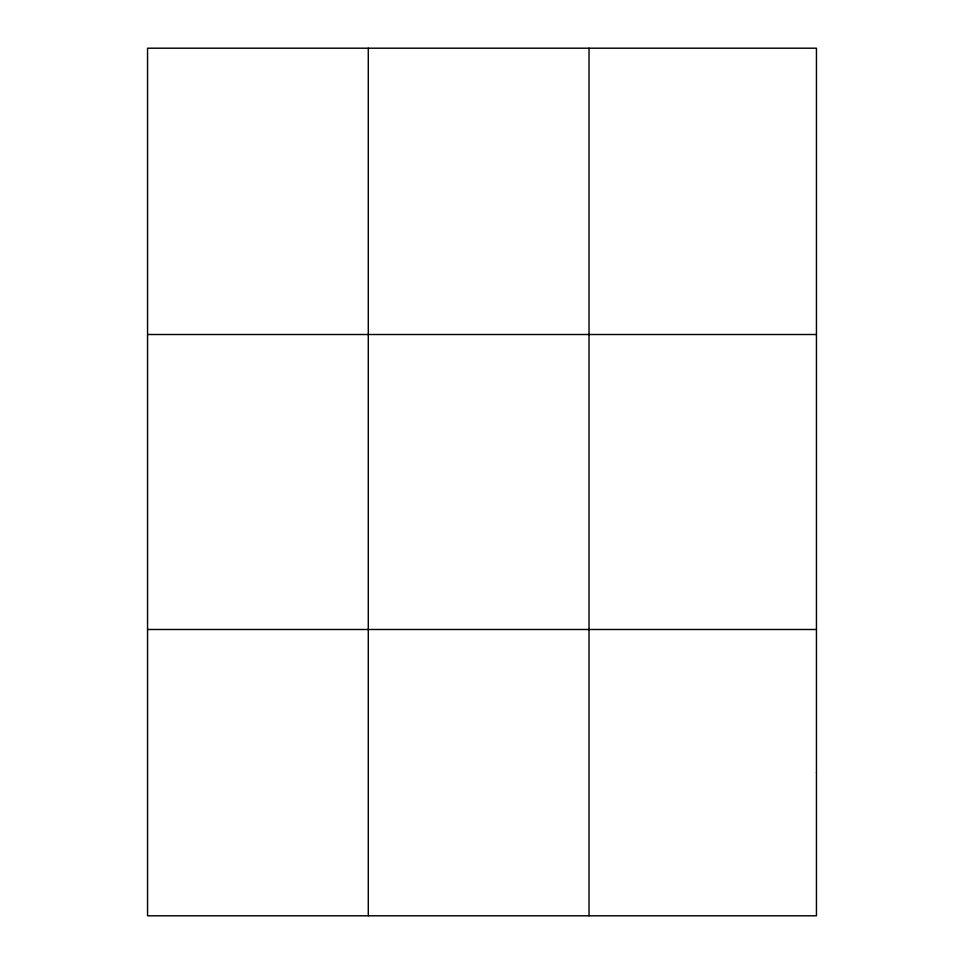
<?xml version="1.0" encoding="UTF-8"?>
<svg xmlns="http://www.w3.org/2000/svg" width="964" height="964" viewBox="0 0 964 964"><rect width="100%" height="100%" fill="white"/><g stroke="black" fill="none" stroke-linecap="round" stroke-linejoin="round"><path stroke-width="1.45" d="M368.284 48.2L368.284 915.8M589.028 48.2L589.028 915.8M147.552 334.508L816.448 334.508M147.552 629.492L816.448 629.492M816.448 772.646L816.448 915.8L147.552 915.8L147.552 48.2L816.448 48.2L816.448 772.646"/></g></svg>
